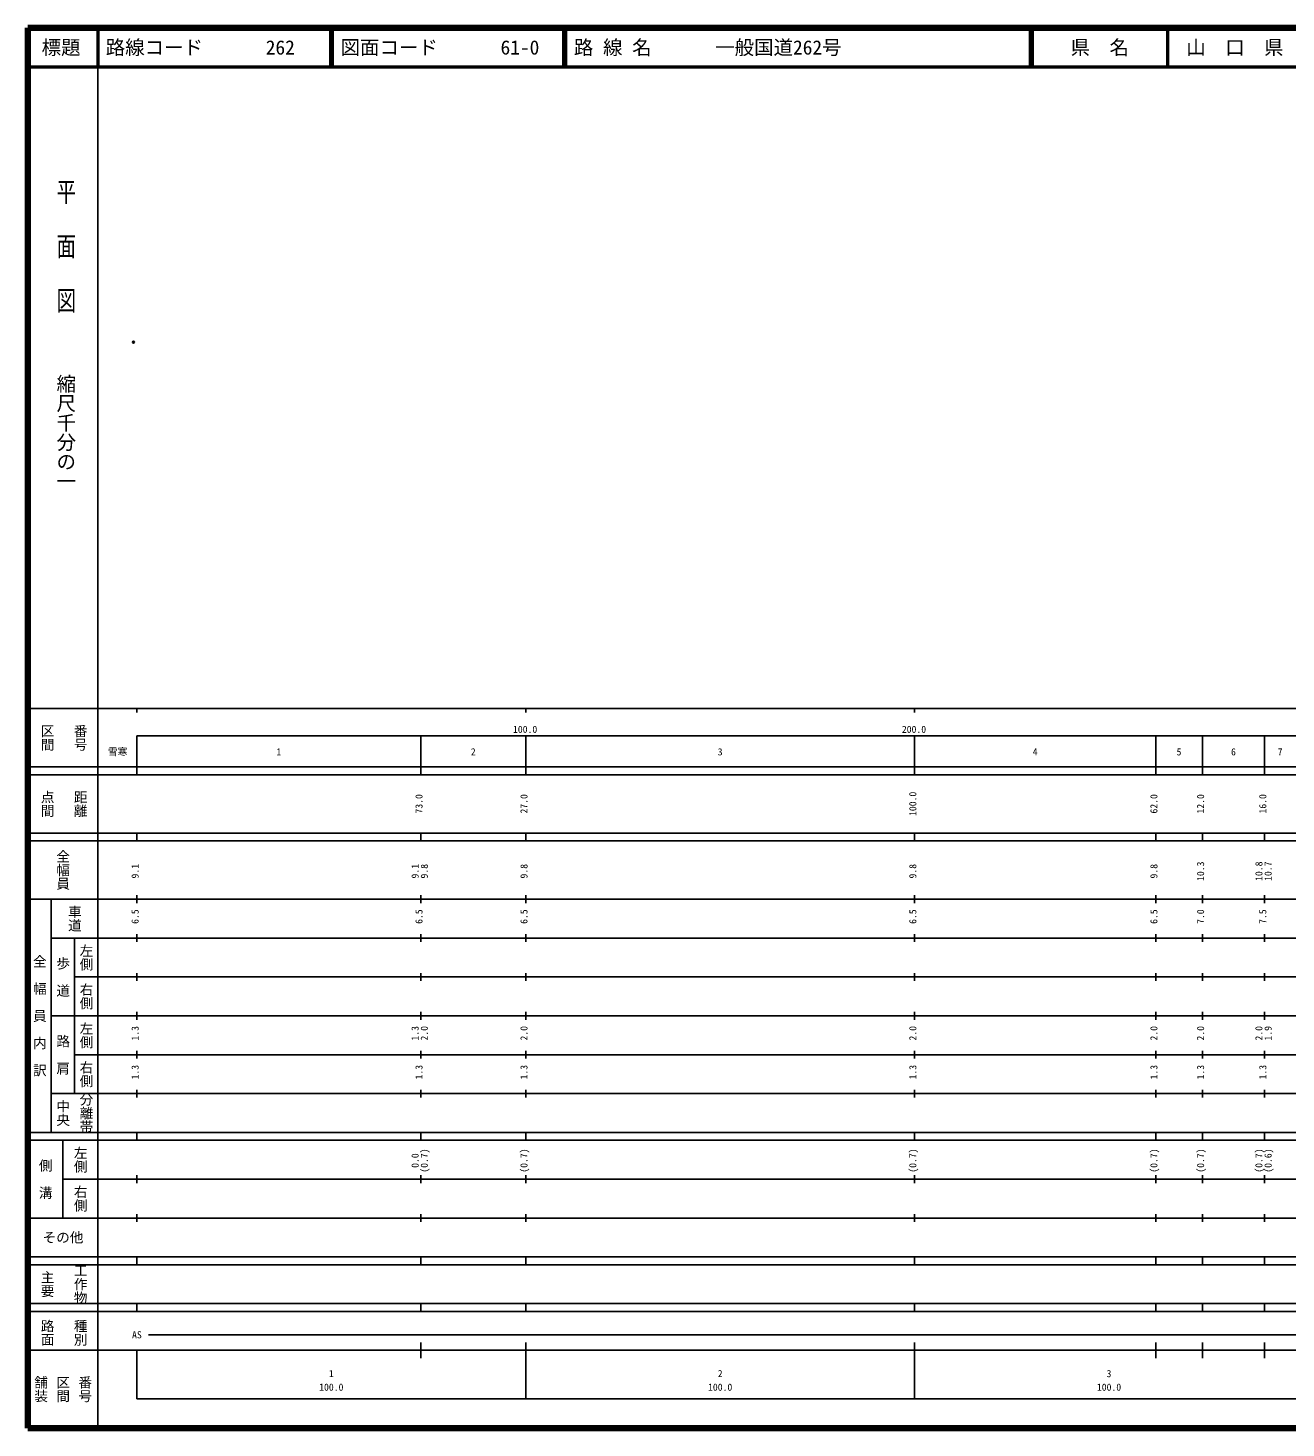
# Model space of a CAD drawing. Units: millimetres on the paper. Extents: x 40 to 680, y 20 to 380.
# Drawn here: x 40 to 363.5, y 20 to 380 of the extents above; entities that cross this region are included whole.
import ezdxf
from ezdxf.enums import TextEntityAlignment as Align

# ---------------------------------------------------------------- set-up
doc = ezdxf.new("R2010")
doc.units = ezdxf.units.MM
doc.header["$PDMODE"] = 32
doc.header["$PDSIZE"] = 0.5
doc.layers.add('M-OTRS', color=6, linetype='Continuous')
doc.layers.add('M-TTL-TXT', color=7, linetype='Continuous')
for name, color, linetype, lineweight in [('M-TTL', 2, 'Continuous', 140), ('M-TTL-BAND', 7, 'Continuous', 25), ('M-TTL-LINE', 7, 'Continuous', 50)]:
    doc.layers.add(name, color=color, linetype=linetype, lineweight=lineweight)
doc.styles.add('@ＭＳ ゴシック', font='')
doc.styles.add('ＭＳ ゴシック', font='')
doc.styles.get('@ＭＳ ゴシック').set_extended_font_data('@MS Gothic')
doc.styles.get('ＭＳ ゴシック').set_extended_font_data('MS Gothic')

msp = doc.modelspace()

# ---------------------------------------------------------------- linework, layer by layer
at = {"layer": 'M-OTRS'}
msp.add_point((67.101, 299.186), dxfattribs=at)
at = {"layer": 'M-TTL'}
for p, q in [((40, 380), (40, 20)), ((680, 380), (40, 380)), ((40, 20), (680, 20))]:
    msp.add_line(p, q, dxfattribs=at)
at = {"layer": 'M-TTL-BAND'}
for p, q in [((58, 370), (58, 20)), ((40, 205), (579, 205)), ((68, 205), (68, 204)), ((168, 205), (168, 204)), ((268, 205), (268, 204)), ((68, 198), (579, 198)), ((68, 198), (68, 188)), ((141, 188), (141, 198)), ((168, 188), (168, 198)), ((268, 188), (268, 198)), ((330, 188), (330, 198)), ((342, 188), (342, 198)), ((358, 188), (358, 198)), ((40, 190), (579, 190)), ((40, 188), (579, 188)), ((40, 173), (579, 173)), ((68, 171), (68, 173)), ((141, 171), (141, 173)), ((168, 171), (168, 173)), ((268, 171), (268, 173)), ((330, 171), (330, 173)), ((342, 171), (342, 173)), ((358, 171), (358, 173)), ((40, 171), (579, 171)), ((40, 156), (579, 156)), ((46, 96), (46, 156)), ((68, 155), (68, 157)), ((141, 155), (141, 157)), ((168, 155), (168, 157)), ((268, 155), (268, 157)), ((330, 155), (330, 157)), ((342, 155), (342, 157)), ((358, 155), (358, 157)), ((46, 146), (579, 146)), ((52, 146), (52, 106)), ((68, 145), (68, 147)), ((141, 145), (141, 147)), ((168, 145), (168, 147)), ((268, 145), (268, 147)), ((330, 145), (330, 147)), ((342, 145), (342, 147)), ((358, 145), (358, 147)), ((68, 135), (68, 137)), ((141, 135), (141, 137)), ((168, 135), (168, 137)), ((268, 135), (268, 137)), ((330, 135), (330, 137)), ((342, 135), (342, 137)), ((358, 135), (358, 137)), ((52, 136), (579, 136)), ((46, 126), (579, 126)), ((68, 125), (68, 127)), ((141, 125), (141, 127)), ((168, 125), (168, 127)), ((268, 125), (268, 127)), ((330, 125), (330, 127)), ((342, 125), (342, 127)), ((358, 125), (358, 127)), ((52, 116), (579, 116)), ((68, 115), (68, 117)), ((141, 115), (141, 117)), ((168, 115), (168, 117)), ((268, 115), (268, 117)), ((330, 115), (330, 117)), ((342, 115), (342, 117)), ((358, 115), (358, 117)), ((46, 106), (579, 106)), ((68, 105), (68, 107)), ((141, 105), (141, 107)), ((168, 105), (168, 107)), ((268, 105), (268, 107)), ((330, 105), (330, 107)), ((342, 105), (342, 107)), ((358, 105), (358, 107)), ((40, 96), (579, 96)), ((40, 94), (579, 94)), ((49, 94), (49, 74)), ((68, 94), (68, 96)), ((141, 94), (141, 96)), ((168, 94), (168, 96)), ((268, 94), (268, 96)), ((330, 94), (330, 96)), ((342, 94), (342, 96)), ((358, 94), (358, 96)), ((49, 84), (579, 84)), ((68, 83), (68, 85)), ((141, 83), (141, 85)), ((168, 83), (168, 85)), ((268, 83), (268, 85)), ((330, 83), (330, 85)), ((342, 83), (342, 85)), ((358, 83), (358, 85)), ((40, 74), (579, 74)), ((68, 73), (68, 75)), ((141, 73), (141, 75)), ((168, 73), (168, 75)), ((268, 73), (268, 75)), ((330, 73), (330, 75)), ((342, 73), (342, 75)), ((358, 73), (358, 75)), ((40, 64), (579, 64)), ((40, 62), (579, 62)), ((68, 62), (68, 64)), ((141, 62), (141, 64)), ((168, 62), (168, 64)), ((268, 62), (268, 64)), ((330, 62), (330, 64)), ((342, 62), (342, 64)), ((358, 62), (358, 64)), ((40, 52), (579, 52)), ((68, 50), (68, 52)), ((141, 50), (141, 52)), ((168, 50), (168, 52)), ((268, 50), (268, 52)), ((330, 50), (330, 52)), ((342, 50), (342, 52)), ((358, 50), (358, 52)), ((40, 50), (579, 50)), ((71, 44), (565, 44)), ((40, 40), (579, 40)), ((68, 40), (68, 27.5)), ((141, 38), (141, 42)), ((168, 27.5), (168, 42)), ((268, 27.5), (268, 42)), ((330, 38), (330, 42)), ((342, 38), (342, 42)), ((358, 38), (358, 42)), ((68, 27.5), (579, 27.5))]:
    msp.add_line(p, q, dxfattribs=at)
at = {"layer": 'M-TTL-LINE'}
for p, q in [((58, 380), (58, 370)), ((117.75, 380), (117.75, 370)), ((118.25, 380), (118.25, 370)), ((177.75, 380), (177.75, 370)), ((178.25, 380), (178.25, 370)), ((297.75, 380), (297.75, 370)), ((298.25, 380), (298.25, 370)), ((333, 380), (333, 370)), ((40, 370), (680, 370))]:
    msp.add_line(p, q, dxfattribs=at)

# ---------------------------------------------------------------- texts
at = {"layer": 'M-TTL-BAND', "style": '@ＭＳ ゴシック', "width": 1.4}
msp.add_text('平  面  図', height=3.666, rotation=270, dxfattribs=at).set_placement((49.777, 306.475), align=Align.MIDDLE_RIGHT)
at = {"layer": 'M-TTL-BAND', "style": '@ＭＳ ゴシック'}
msp.add_text('縮尺千分の一', height=3.666, rotation=270, dxfattribs=at).set_placement((49.777, 261.03), align=Align.MIDDLE_RIGHT)
for s, p in [('区間', (45, 197.5)), ('番号', (53.5, 197.5)), ('点間', (45, 180.5)), ('距離', (53.5, 180.5)), ('全幅員', (49, 163.5)), ('車道', (52, 151)), ('左側', (55, 141)), ('全\u3000幅\u3000員\u3000内\u3000訳', (43, 126)), ('歩\u3000道', (49, 136)), ('右側', (55, 131)), ('左側', (55, 121)), ('路\u3000肩', (49, 116)), ('右側', (55, 111)), ('分離帯', (55, 101)), ('中央', (49, 101)), ('左側', (53.5, 89)), ('側\u3000溝', (44.5, 84)), ('右側', (53.5, 79)), ('工作物', (53.5, 57)), ('主要', (45, 57)), ('路面', (45, 44.5)), ('種別', (53.5, 44.5)), ('舗装', (43.333, 30)), ('区間', (49, 30)), ('番号', (54.667, 30))]:
    msp.add_text(s, height=2.566, rotation=270, dxfattribs=at).set_placement(p, align=Align.MIDDLE_CENTER)
at = {"layer": 'M-TTL-BAND', "style": 'ＭＳ ゴシック'}
for s, p in [('100.0', (167.844, 198.195)), ('200.0', (267.844, 198.195)), ('雪寒', (63.056, 192.405)), ('1', (104.5, 192.405)), ('2', (154.5, 192.405)), ('3', (218, 192.405)), ('4', (299, 192.405)), ('5', (336, 192.405)), ('6', (350, 192.405)), ('7', (362, 192.405)), ('AS', (68, 42.5)), ('1', (118, 32.523)), ('2', (218, 32.523)), ('3', (318, 32.523)), ('100.0', (118, 29.033)), ('100.0', (218, 29.033)), ('100.0', (318, 29.033))]:
    msp.add_text(s, height=1.833, dxfattribs=at).set_placement(p, align=Align.BOTTOM_CENTER)
for s, p in [('73.0', (142, 180.5)), ('27.0', (169, 180.5)), ('100.0', (269, 180.5)), ('62.0', (331, 180.5)), ('12.0', (343, 180.5)), ('16.0', (359, 180.5)), ('9.1', (69, 163.174)), ('9.1', (141, 163.174)), ('9.8', (143.37, 163.174)), ('9.8', (169, 163.174)), ('9.8', (269, 163.174)), ('9.8', (331, 163.174)), ('10.3', (343, 163.174)), ('10.8', (358, 163.174)), ('10.7', (360.37, 163.174)), ('6.5', (69, 151.5)), ('6.5', (142, 151.5)), ('6.5', (169, 151.5)), ('6.5', (269, 151.5)), ('6.5', (331, 151.5)), ('7.0', (343, 151.5)), ('7.5', (359, 151.5)), ('1.3', (69, 121.5)), ('1.3', (141, 121.5)), ('2.0', (143.37, 121.5)), ('2.0', (169, 121.5)), ('2.0', (269, 121.5)), ('2.0', (331, 121.5)), ('2.0', (343, 121.5)), ('2.0', (358, 121.5)), ('1.9', (360.37, 121.5)), ('1.3', (69, 111.5)), ('1.3', (142, 111.5)), ('1.3', (169, 111.5)), ('1.3', (269, 111.5)), ('1.3', (331, 111.5)), ('1.3', (343, 111.5)), ('1.3', (359, 111.5)), ('0.0', (141, 88.764)), ('(0.7)', (143.37, 88.764)), ('(0.7)', (169, 88.764)), ('(0.7)', (269, 88.764)), ('(0.7)', (331, 88.764)), ('(0.7)', (343, 88.764)), ('(0.7)', (358, 88.764)), ('(0.6)', (360.37, 88.764))]:
    msp.add_text(s, height=1.833, rotation=90, dxfattribs=at).set_placement(p, align=Align.BOTTOM_CENTER)
msp.add_text('その他', height=2.566, dxfattribs=at).set_placement((49, 69), align=Align.MIDDLE_CENTER)
at = {"layer": 'M-TTL-TXT', "style": 'ＭＳ ゴシック'}
for s, p in [('標題', (48.5, 375)), ('県\u3000名', (315.625, 375)), ('山\u3000口\u3000県', (350.375, 375))]:
    msp.add_text(s, height=3.666, dxfattribs=at).set_placement(p, align=Align.MIDDLE_CENTER)
for s, p in [('路線コード', (60, 375)), ('262', (101.142, 375)), ('図面コード', (120.38, 375)), ('61-0', (161.521, 375)), ('路 線 名', (180.38, 375)), ('一般国道262号', (216.734, 375))]:
    msp.add_text(s, height=3.666, dxfattribs=at).set_placement(p, align=Align.MIDDLE_LEFT)

doc.saveas('drawing.dxf')
